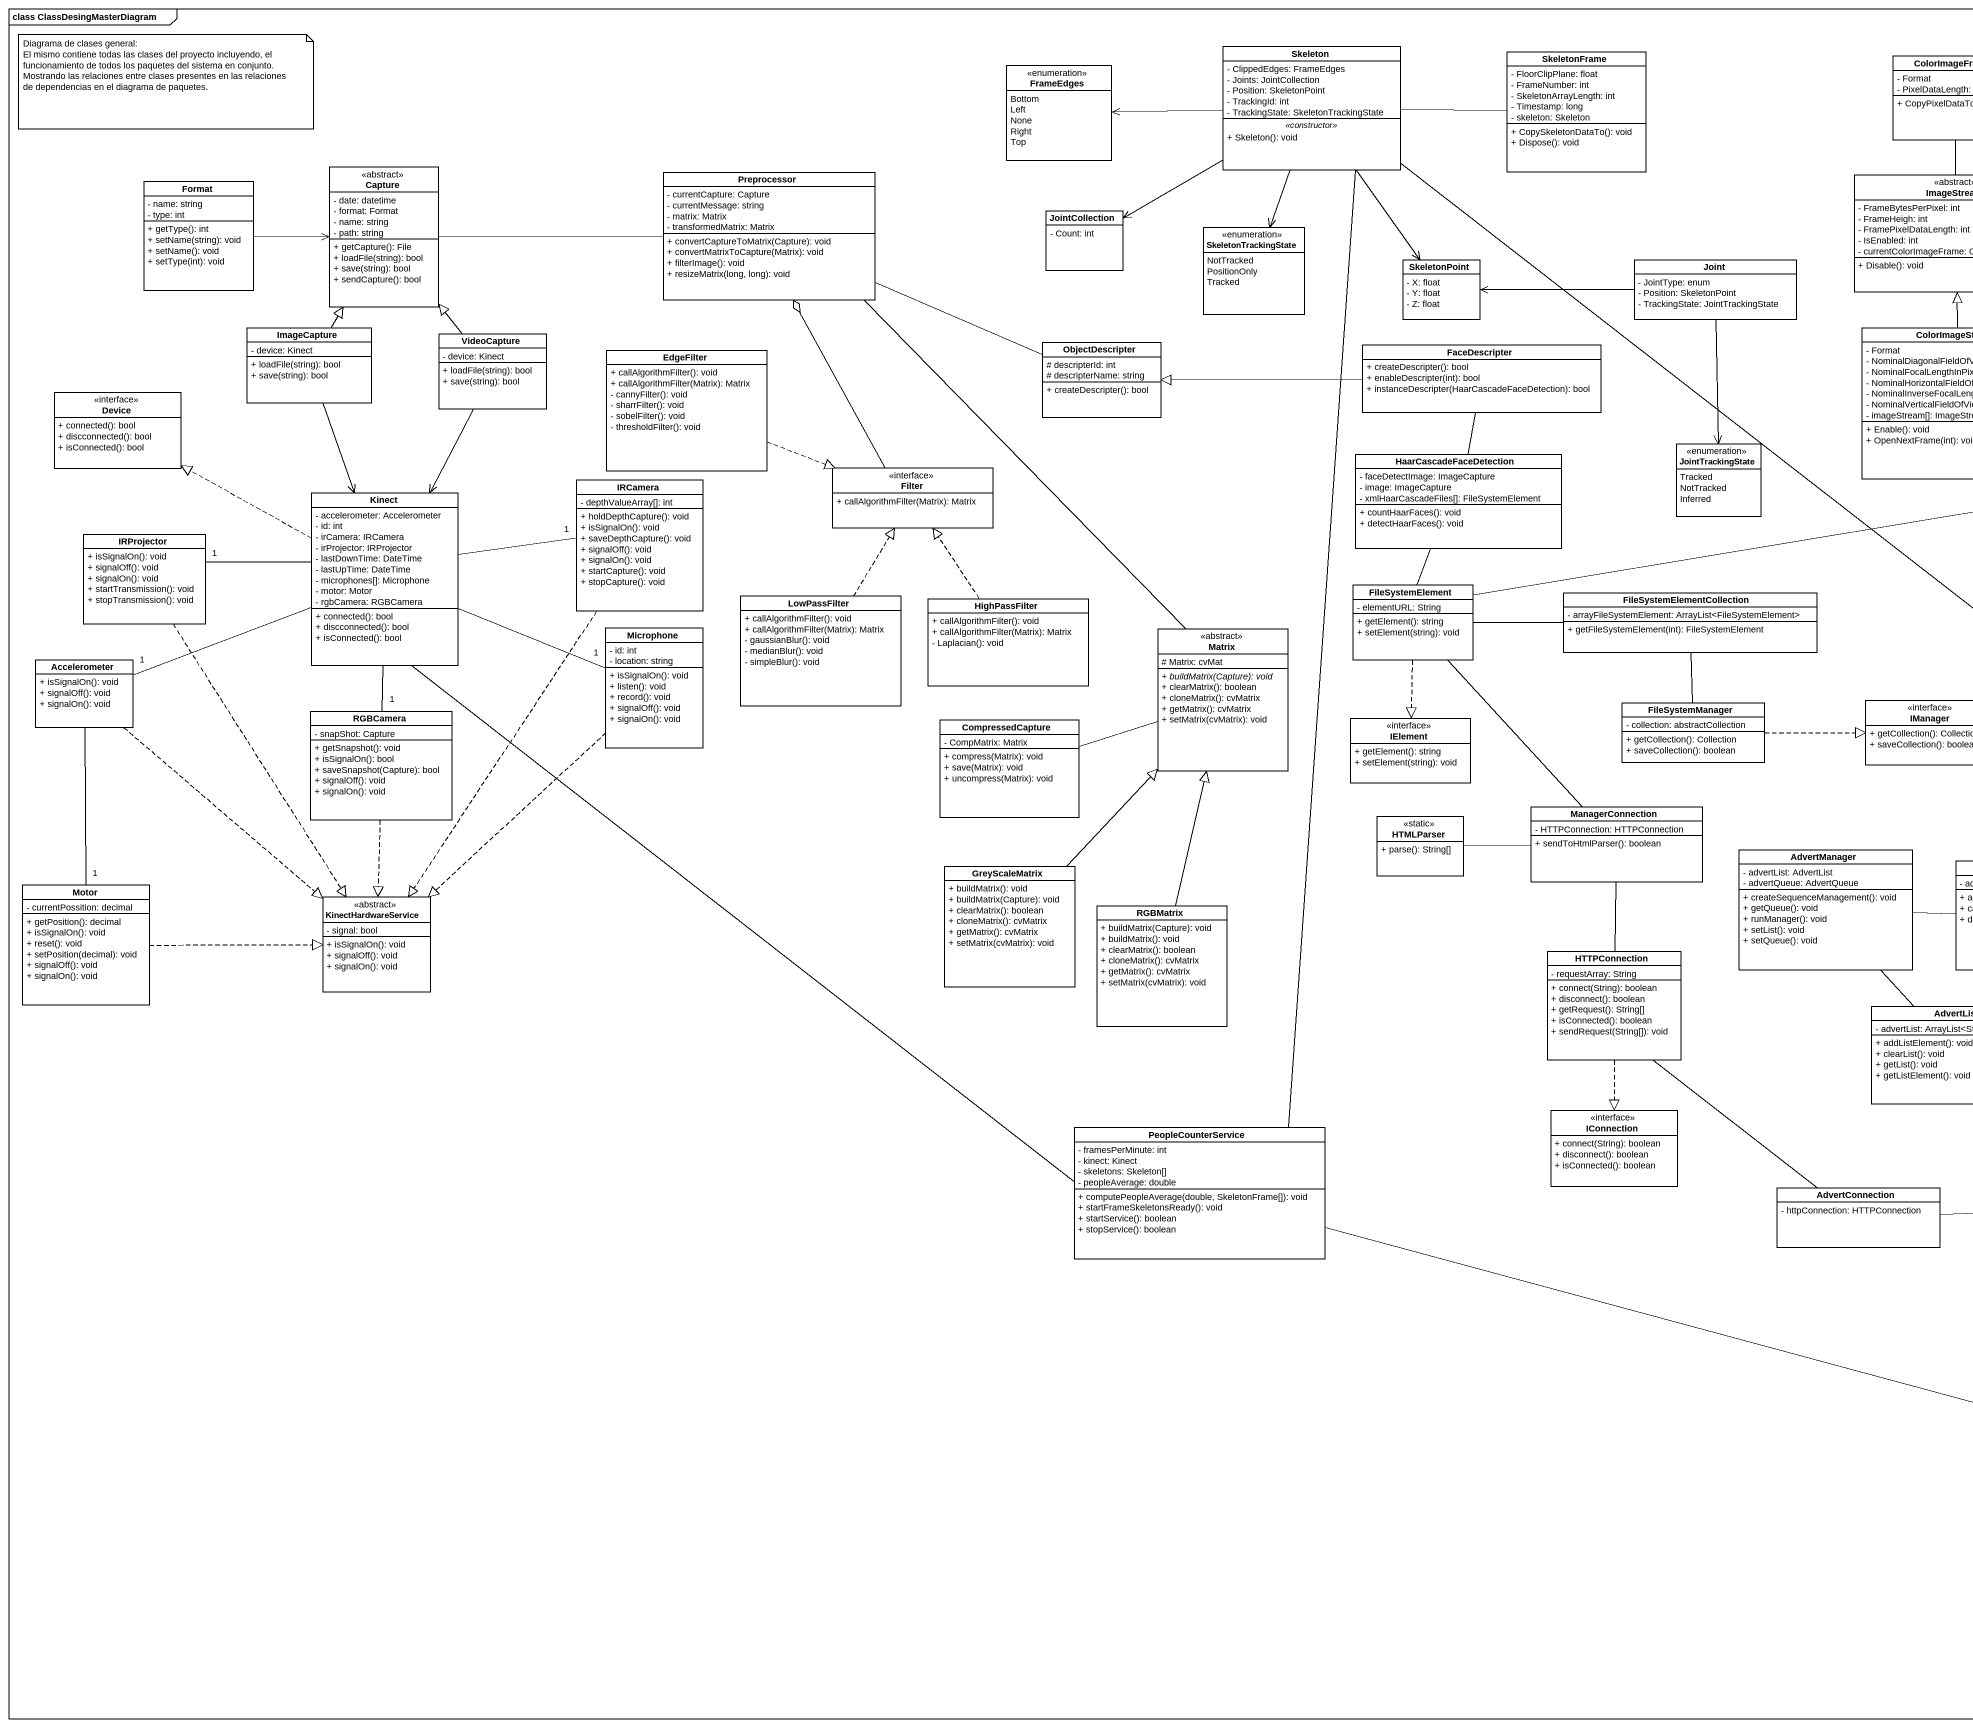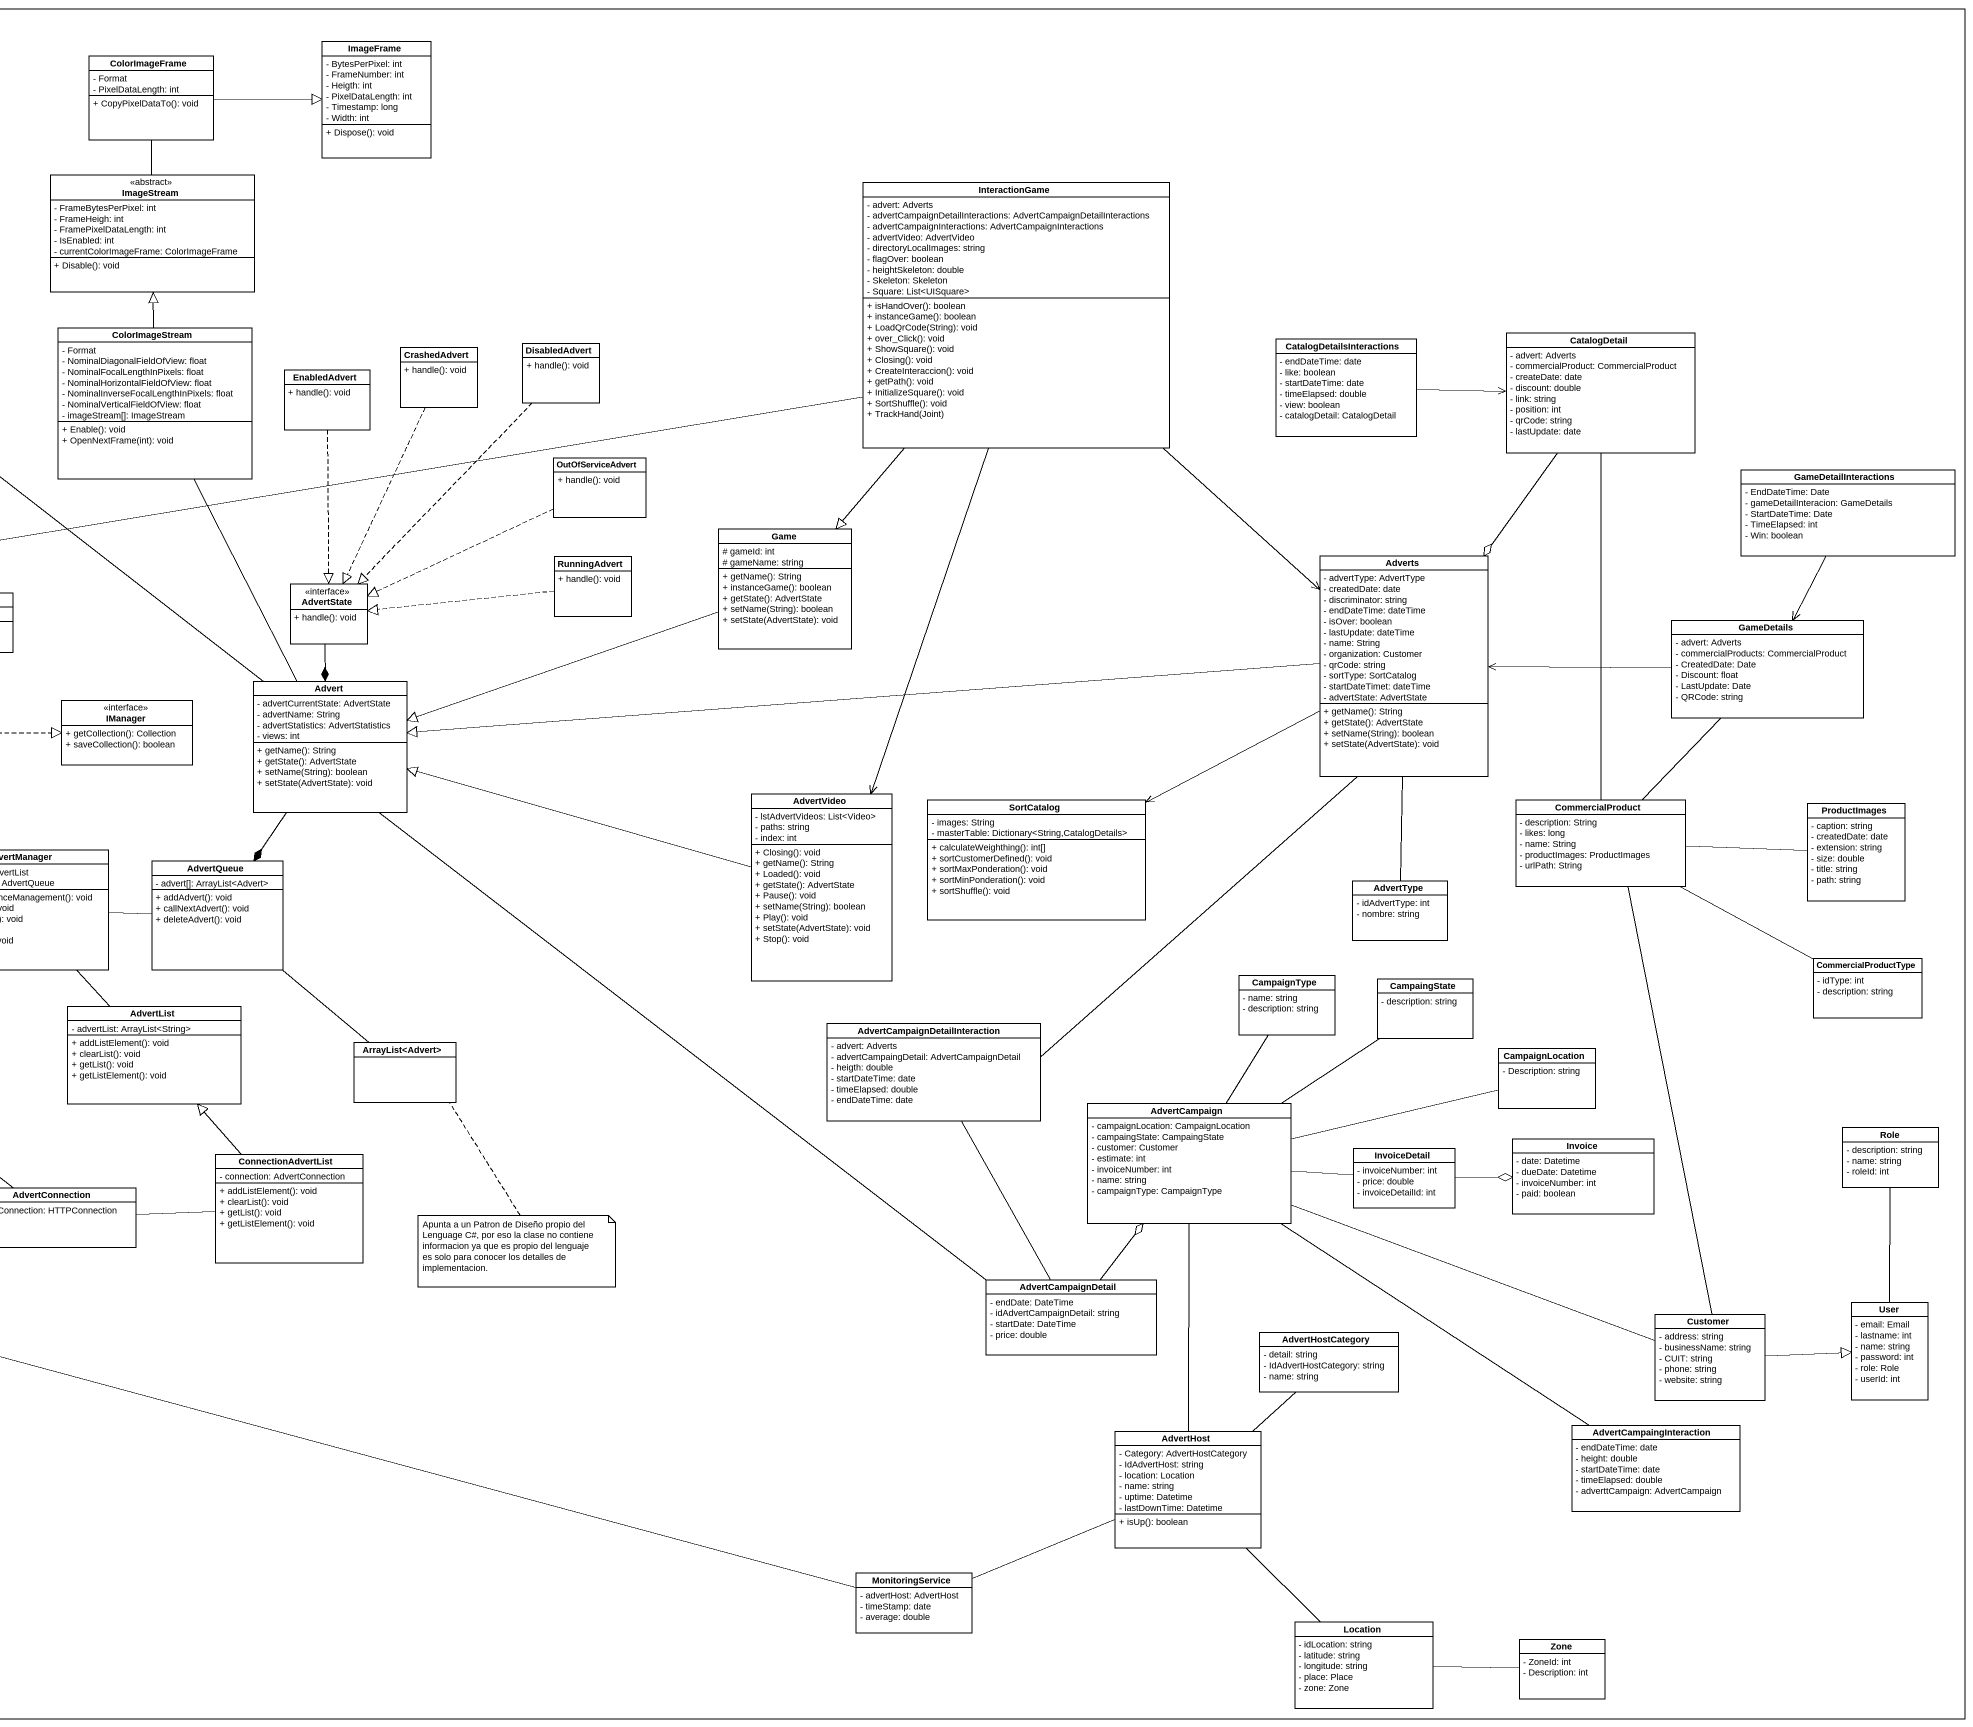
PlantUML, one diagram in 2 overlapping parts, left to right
@startuml
mainframe class ClassDesingMasterDiagram
hide circle
hide empty members
skinparam classAttributeIconSize 0
enum FrameEdges {
  Bottom
  Left
  None
  Right
  Top
}
class Skeleton {
  - ClippedEdges: FrameEdges
  - Joints: JointCollection
  - Position: SkeletonPoint
  - TrackingId: int
  - TrackingState: SkeletonTrackingState
  .. <<constructor>> ..
  + Skeleton(): void
}
class SkeletonFrame {
  - FloorClipPlane: float
  - FrameNumber: int
  - SkeletonArrayLength: int
  - Timestamp: long
  - skeleton: Skeleton
  + CopySkeletonDataTo(): void
  + Dispose(): void
}
class ColorImageFrame {
  - Format
  - PixelDataLength: int
  + CopyPixelDataTo(): void
}
class ImageFrame {
  - BytesPerPixel: int
  - FrameNumber: int
  - Heigth: int
  - PixelDataLength: int
  - Timestamp: long
  - Width: int
  + Dispose(): void
}
class Format {
  - name: string
  - type: int
  + getType(): int
  + setName(string): void
  + setName(): void
  + setType(int): void
}
class Capture <<abstract>> {
  - date: datetime
  - format: Format
  - name: string
  - path: string
  + getCapture(): File
  + loadFile(string): bool
  + save(string): bool
  + sendCapture(): bool
}
class Preprocessor {
  - currentCapture: Capture
  - currentMessage: string
  - matrix: Matrix
  - transformedMatrix: Matrix
  + convertCaptureToMatrix(Capture): void
  + convertMatrixToCapture(Matrix): void
  + filterImage(): void
  + resizeMatrix(long, long): void
}
class ImageStream <<abstract>> {
  - FrameBytesPerPixel: int
  - FrameHeigh: int
  - FramePixelDataLength: int
  - IsEnabled: int
  - currentColorImageFrame: ColorImageFrame
  + Disable(): void
}
class InteractionGame {
  - advert: Adverts
  - advertCampaignDetailInteractions: AdvertCampaignDetailInteractions
  - advertCampaignInteractions: AdvertCampaignInteractions
  - advertVideo: AdvertVideo
  - directoryLocalImages: string
  - flagOver: boolean
  - heightSkeleton: double
  - Skeleton: Skeleton
  - Square: List<UISquare>
  + isHandOver(): boolean
  + instanceGame(): boolean
  + LoadQrCode(String): void
  + over_Click(): void
  + ShowSquare(): void
  + Closing(): void
  + CreateInteraccion(): void
  + getPath(): void
  + InitializeSquare(): void
  + SortShuffle(): void
  + TrackHand(Joint)
}
class JointCollection {
  - Count: int
}
enum SkeletonTrackingState {
  NotTracked
  PositionOnly
  Tracked
}
class SkeletonPoint {
  - X: float
  - Y: float
  - Z: float
}
class Joint {
  - JointType: enum
  - Position: SkeletonPoint
  - TrackingState: JointTrackingState
}
class ImageCapture {
  - device: Kinect
  + loadFile(string): bool
  + save(string): bool
}
class VideoCapture {
  - device: Kinect
  + loadFile(string): bool
  + save(string): bool
}
class ColorImageStream {
  - Format
  - NominalDiagonalFieldOfView: float
  - NominalFocalLengthInPixels: float
  - NominalHorizontalFieldOfView: float
  - NominalInverseFocalLengthInPixels: float
  - NominalVerticalFieldOfView: float
  - imageStream[]: ImageStream
  + Enable(): void
  + OpenNextFrame(int): void
}
class CatalogDetail {
  - advert: Adverts
  - commercialProduct: CommercialProduct
  - createDate: date
  - discount: double
  - link: string
  - position: int
  - qrCode: string
  - lastUpdate: date
}
class EdgeFilter {
  + callAlgorithmFilter(): void
  + callAlgorithmFilter(Matrix): Matrix
  - cannyFilter(): void
  - sharrFilter(): void
  - sobelFilter(): void
  - thresholdFilter(): void
}
class ObjectDescripter {
  # descripterId: int
  # descripterName: string
  + createDescripter(): bool
}
class FaceDescripter {
  + createDescripter(): bool
  + enableDescripter(int): bool
  + instanceDescripter(HaarCascadeFaceDetection): bool
}
class EnabledAdvert {
  + handle(): void
}
class CrashedAdvert {
  + handle(): void
}
class DisabledAdvert {
  + handle(): void
}
class CatalogDetailsInteractions {
  - endDateTime: date
  - like: boolean
  - startDateTime: date
  - timeElapsed: double
  - view: boolean
  - catalogDetail: CatalogDetail
}
class Device <<interface>> {
  + connected(): bool
  + discconnected(): bool
  + isConnected(): bool
}
class HaarCascadeFaceDetection {
  - faceDetectImage: ImageCapture
  - image: ImageCapture
  - xmlHaarCascadeFiles[]: FileSystemElement
  + countHaarFaces(): void
  + detectHaarFaces(): void
}
enum JointTrackingState {
  Tracked
  NotTracked
  Inferred
}
class Kinect {
  - accelerometer: Accelerometer
  - id: int
  - irCamera: IRCamera
  - irProjector: IRProjector
  - lastDownTime: DateTime
  - lastUpTime: DateTime
  - microphones[]: Microphone
  - motor: Motor
  - rgbCamera: RGBCamera
  + connected(): bool
  + discconnected(): bool
  + isConnected(): bool
}
class IRCamera {
  - depthValueArray[]: int
  + holdDepthCapture(): void
  + isSignalOn(): void
  + saveDepthCapture(): void
  + signalOff(): void
  + signalOn(): void
  + startCapture(): void
  + stopCapture(): void
}
class Filter <<interface>> {
  + callAlgorithmFilter(Matrix): Matrix
}
class OutOfServiceAdvert {
  + handle(): void
}
class GameDetailInteractions {
  - EndDateTime: Date
  - gameDetailInteracion: GameDetails
  - StartDateTime: Date
  - TimeElapsed: int
  - Win: boolean
}
class Game {
  # gameId: int
  # gameName: string
  + getName(): String
  + instanceGame(): boolean
  + getState(): AdvertState
  + setName(String): boolean
  + setState(AdvertState): void
}
class IRProjector {
  + isSignalOn(): void
  + signalOff(): void
  + signalOn(): void
  + startTransmission(): void
  + stopTransmission(): void
}
class RunningAdvert {
  + handle(): void
}
class Adverts {
  - advertType: AdvertType
  - createdDate: date
  - discriminator: string
  - endDateTime: dateTime
  - isOver: boolean
  - lastUpdate: dateTime
  - name: String
  - organization: Customer
  - qrCode: string
  - sortType: SortCatalog
  - startDateTimet: dateTime
  - advertState: AdvertState
  + getName(): String
  + getState(): AdvertState
  + setName(String): boolean
  + setState(AdvertState): void
}
class LowPassFilter {
  + callAlgorithmFilter(): void
  + callAlgorithmFilter(Matrix): Matrix
  - gaussianBlur(): void
  - medianBlur(): void
  - simpleBlur(): void
}
class HighPassFilter {
  + callAlgorithmFilter(): void
  + callAlgorithmFilter(Matrix): Matrix
  - Laplacian(): void
}
class FileSystemElement {
  - elementURL: String
  + getElement(): string
  + setElement(string): void
}
class FileSystemElementCollection {
  - arrayFileSystemElement: ArrayList<FileSystemElement>
  + getFileSystemElement(int): FileSystemElement
}
class AdvertState <<interface>> {
  + handle(): void
}
class Microphone {
  - id: int
  - location: string
  + isSignalOn(): void
  + listen(): void
  + record(): void
  + signalOff(): void
  + signalOn(): void
}
class Matrix <<abstract>> {
  # Matrix: cvMat
  {abstract} + buildMatrix(Capture): void
  + clearMatrix(): boolean
  + cloneMatrix(): cvMatrix
  + getMatrix(): cvMatrix
  + setMatrix(cvMatrix): void
}
class GameDetails {
  - advert: Adverts
  - commercialProducts: CommercialProduct
  - CreatedDate: Date
  - Discount: float
  - LastUpdate: Date
  - QRCode: string
}
class Accelerometer {
  + isSignalOn(): void
  + signalOff(): void
  + signalOn(): void
}
class Advert {
  - advertCurrentState: AdvertState
  - advertName: String
  - advertStatistics: AdvertStatistics
  - views: int
  + getName(): String
  + getState(): AdvertState
  + setName(String): boolean
  + setState(AdvertState): void
}
class RGBCamera {
  - snapShot: Capture
  + getSnapshot(): void
  + isSignalOn(): bool
  + saveSnapshot(Capture): bool
  + signalOff(): void
  + signalOn(): void
}
class CompressedCapture {
  - CompMatrix: Matrix
  + compress(Matrix): void
  + save(Matrix): void
  + uncompress(Matrix): void
}
class IElement <<interface>> {
  + getElement(): string
  + setElement(string): void
}
class FileSystemManager {
  - collection: abstractCollection
  + getCollection(): Collection
  + saveCollection(): boolean
}
class IManager <<interface>> {
  + getCollection(): Collection
  + saveCollection(): boolean
}
class AdvertVideo {
  - lstAdvertVideos: List<Video>
  - paths: string
  - index: int
  + Closing(): void
  + getName(): String
  + Loaded(): void
  + getState(): AdvertState
  + Pause(): void
  + setName(String): boolean
  + Play(): void
  + setState(AdvertState): void
  + Stop(): void
}
class SortCatalog {
  - images: String
  - masterTable: Dictionary<String,CatalogDetails>
  + calculateWeighthing(): int[]
  + sortCustomerDefined(): void
  + sortMaxPonderation(): void
  + sortMinPonderation(): void
  + sortShuffle(): void
}
class CommercialProduct {
  - description: String
  - likes: long
  - name: String
  - productImages: ProductImages
  - urlPath: String
}
class HTMLParser <<static>> {
  + parse(): String[]
}
class ManagerConnection {
  - HTTPConnection: HTTPConnection
  + sendToHtmlParser(): boolean
}
class ProductImages {
  - caption: string
  - createdDate: date
  - extension: string
  - size: double
  - title: string
  - path: string
}
class GreyScaleMatrix {
  + buildMatrix(): void
  + buildMatrix(Capture): void
  + clearMatrix(): boolean
  + cloneMatrix(): cvMatrix
  + getMatrix(): cvMatrix
  + setMatrix(cvMatrix): void
}
class AdvertManager {
  - advertList: AdvertList
  - advertQueue: AdvertQueue
  + createSequenceManagement(): void
  + getQueue(): void
  + runManager(): void
  + setList(): void
  + setQueue(): void
}
class AdvertQueue {
  - advert[]: ArrayList<Advert>
  + addAdvert(): void
  + callNextAdvert(): void
  + deleteAdvert(): void
}
class Motor {
  - currentPossition: decimal
  + getPosition(): decimal
  + isSignalOn(): void
  + reset(): void
  + setPosition(decimal): void
  + signalOff(): void
  + signalOn(): void
}
class KinectHardwareService <<abstract>> {
  - signal: bool
  + isSignalOn(): void
  + signalOff(): void
  + signalOn(): void
}
class RGBMatrix {
  + buildMatrix(Capture): void
  + buildMatrix(): void
  + clearMatrix(): boolean
  + cloneMatrix(): cvMatrix
  + getMatrix(): cvMatrix
  + setMatrix(cvMatrix): void
}
class AdvertType {
  - idAdvertType: int
  - nombre: string
}
class HTTPConnection {
  - requestArray: String
  + connect(String): boolean
  + disconnect(): boolean
  + getRequest(): String[]
  + isConnected(): boolean
  + sendRequest(String[]): void
}
class CampaignType {
  - name: string
  - description: string
}
class CampaingState {
  - description: string
}
class CommercialProductType {
  - idType: int
  - description: string
}
class AdvertList {
  - advertList: ArrayList<String>
  + addListElement(): void
  + clearList(): void
  + getList(): void
  + getListElement(): void
}
class "AdvertCampaignDetailInteraction" as AdvertCampaignDetailInteract {
  - advert: Adverts
  - advertCampaingDetail: AdvertCampaignDetail
  - heigth: double
  - startDateTime: date
  - timeElapsed: double
  - endDateTime: date
}
class "ArrayList<Advert>" as ArrayList_Advert
class CampaignLocation {
  - Description: string
}
class IConnection <<interface>> {
  + connect(String): boolean
  + disconnect(): boolean
  + isConnected(): boolean
}
class AdvertCampaign {
  - campaignLocation: CampaignLocation
  - campaingState: CampaingState
  - customer: Customer
  - estimate: int
  - invoiceNumber: int
  - name: string
  - campaignType: CampaignType
}
class PeopleCounterService {
  - framesPerMinute: int
  - kinect: Kinect
  - skeletons: Skeleton[]
  - peopleAverage: double
  + computePeopleAverage(double, SkeletonFrame[]): void
  + startFrameSkeletonsReady(): void
  + startService(): boolean
  + stopService(): boolean
}
class InvoiceDetail {
  - invoiceNumber: int
  - price: double
  - invoiceDetailId: int
}
class Invoice {
  - date: Datetime
  - dueDate: Datetime
  - invoiceNumber: int
  - paid: boolean
}
class Role {
  - description: string
  - name: string
  - roleId: int
}
class AdvertConnection {
  - httpConnection: HTTPConnection
}
class ConnectionAdvertList {
  - connection: AdvertConnection
  + addListElement(): void
  + clearList(): void
  + getList(): void
  + getListElement(): void
}
class AdvertCampaignDetail {
  - endDate: DateTime
  - idAdvertCampaignDetail: string
  - startDate: DateTime
  - price: double
}
class User {
  - email: Email
  - lastname: int
  - name: string
  - password: int
  - role: Role
  - userId: int
}
class AdvertHostCategory {
  - detail: string
  - IdAdvertHostCategory: string
  - name: string
}
class Customer {
  - address: string
  - businessName: string
  - CUIT: string
  - phone: string
  - website: string
}
class AdvertHost {
  - Category: AdvertHostCategory
  - IdAdvertHost: string
  - location: Location
  - name: string
  - uptime: Datetime
  - lastDownTime: Datetime
  + isUp(): boolean
}
class AdvertCampaingInteraction {
  - endDateTime: date
  - height: double
  - startDateTime: date
  - timeElapsed: double
  - adverttCampaign: AdvertCampaign
}
class MonitoringService {
  - advertHost: AdvertHost
  - timeStamp: date
  - average: double
}
class Location {
  - idLocation: string
  - latitude: string
  - longitude: string
  - place: Place
  - zone: Zone
}
class Zone {
  - ZoneId: int
  - Description: int
}
Skeleton -left-> FrameEdges
Skeleton -left-> JointCollection
Skeleton --> SkeletonTrackingState
Skeleton --> SkeletonPoint
Skeleton -- Advert
Skeleton -- PeopleCounterService
SkeletonFrame -left- Skeleton
ColorImageFrame -right-|> ImageFrame
Format -right-> Capture
Preprocessor -left- Capture
Preprocessor -right- ObjectDescripter
Preprocessor -- Matrix
ImageStream -up- ColorImageFrame
InteractionGame --|> Game
InteractionGame --> Adverts
InteractionGame --> AdvertVideo
Joint -left-> SkeletonPoint
Joint --> JointTrackingState
ImageCapture -up-|> Capture
ImageCapture --> Kinect
VideoCapture -up-|> Capture
VideoCapture --> Kinect
ColorImageStream -up-|> ImageStream
ColorImageStream -- Advert
CatalogDetail --o Adverts
CatalogDetail -- CommercialProduct
EdgeFilter .right.|> Filter
FaceDescripter -left-|> ObjectDescripter
FaceDescripter -- HaarCascadeFaceDetection
EnabledAdvert ..|> AdvertState
CrashedAdvert ..|> AdvertState
DisabledAdvert ..|> AdvertState
CatalogDetailsInteractions -right-> CatalogDetail
Kinect .left.|> Device
Kinect -left- "1" IRProjector
IRCamera "1" -left- Kinect
IRCamera ..|> KinectHardwareService
Filter -up-o Preprocessor
OutOfServiceAdvert .left.|> AdvertState
GameDetailInteractions --> GameDetails
Game -left-|> Advert
IRProjector ..|> KinectHardwareService
RunningAdvert .left.|> AdvertState
Adverts -left-|> Advert
Adverts -- AdvertType
LowPassFilter .up.|> Filter
HighPassFilter .up.|> Filter
FileSystemElement -right- InteractionGame
FileSystemElement -up- HaarCascadeFaceDetection
FileSystemElement ..|> IElement
FileSystemElement -- ManagerConnection
FileSystemElementCollection -left- FileSystemElement
AdvertState --* Advert
Microphone "1" -left- Kinect
Microphone ..|> KinectHardwareService
GameDetails -left-> Adverts
Accelerometer "1" -right- Kinect
Accelerometer -- "1" Motor
Accelerometer ..|> KinectHardwareService
Advert --* AdvertQueue
RGBCamera "1" -up- Kinect
RGBCamera ..|> KinectHardwareService
CompressedCapture -right- Matrix
FileSystemManager -up- FileSystemElementCollection
FileSystemManager .right.|> IManager
AdvertVideo -left-|> Advert
SortCatalog <-right- Adverts
CommercialProduct -up- GameDetails
CommercialProduct -right- CommercialProductType
HTMLParser -right- ManagerConnection
ProductImages -left- CommercialProduct
GreyScaleMatrix -up-|> Matrix
GreyScaleMatrix -up-|> Matrix
AdvertManager -right- AdvertQueue
AdvertManager -- AdvertList
AdvertQueue -- ArrayList_Advert
Motor .right.|> KinectHardwareService
RGBMatrix -up-|> Matrix
RGBMatrix -up-|> Matrix
HTTPConnection -up- ManagerConnection
HTTPConnection ..|> IConnection
HTTPConnection -- AdvertConnection
AdvertCampaignDetailInteract -up- Adverts
AdvertCampaignDetailInteract -- AdvertCampaignDetail
CampaignLocation -left- AdvertCampaign
AdvertCampaign -up- CampaignType
AdvertCampaign -up- CampaingState
AdvertCampaign -right- InvoiceDetail
AdvertCampaign -- AdvertHost
AdvertCampaign -- AdvertCampaingInteraction
PeopleCounterService -up- Kinect
PeopleCounterService -right- MonitoringService
InvoiceDetail -right-o Invoice
ConnectionAdvertList -up-|> AdvertList
ConnectionAdvertList -left- AdvertConnection
AdvertCampaignDetail -up- Advert
AdvertCampaignDetail -up-o AdvertCampaign
User -up- Role
AdvertHostCategory -- AdvertHost
Customer -up- CommercialProduct
Customer -left- AdvertCampaign
Customer -right-|> User
AdvertHost -left- MonitoringService
AdvertHost -- Location
Zone -left- Location
note as N1
  Diagrama de clases general:
  El mismo contiene todas las clases del proyecto incluyendo, el funcionamiento de todos los paquetes del sistema en conjunto.
  Mostrando las relaciones entre clases presentes en las relaciones de dependencias en el diagrama de paquetes.
end note
note bottom of ArrayList_Advert : Apunta a un Patron de Diseño propio del Lenguage C#, por eso la clase no contiene informacion ya que es propio del lenguaje es solo para conocer los detalles de implementacion.
@enduml
